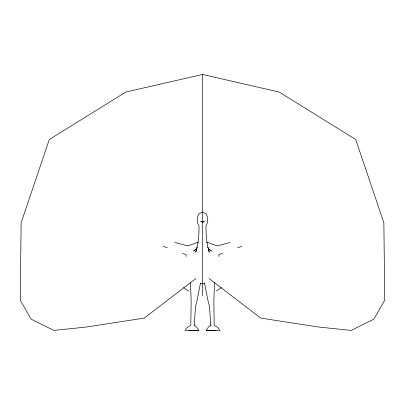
<?xml version="1.0" encoding="UTF-8"?>
<svg xmlns="http://www.w3.org/2000/svg" width="405" height="405" viewBox="0 0 405 405"><rect width="100%" height="100%" fill="white"/><g stroke="black" fill="none" stroke-linecap="round" stroke-linejoin="round"><path stroke-width="0.61" d="M208.479 249.941L209.314 252.249C206.504 243.653 205.867 234.606 206.023 225.62C208.555 222.067 208.185 217.358 206.074 213.739L202.5 212.19L202.5 295.842M186.092 256.542L186.143 254.659L182.625 253.327M214.508 282.644L213.845 301.128L214.199 325.392L217.819 327.473L220.052 330.389L206.145 330.353L208.464 327.007L210.904 325.083L210.792 325.524L209.456 306.347L208.074 301.067L204.555 283.211M200.445 283.211L196.926 301.067L195.544 306.347L194.208 325.524L194.096 325.083L196.536 327.007L198.855 330.353L188.938 330.536M196.521 249.941L195.686 252.249C198.496 243.653 199.133 234.606 198.977 225.62C196.445 222.067 196.815 217.358 198.926 213.739L202.5 212.19M197.412 246.989L195.585 249.541L193.494 251.059L195.995 249.374M195.969 278.483L144.22 318.102L85.941 327.093L53.794 330.409L31.109 319.135L20.25 300.211L21.136 222.76L49.294 139.487L125.899 92.021L202.5 74.464L279.101 92.021L355.706 139.487L383.864 222.76L384.75 300.211L373.891 319.135L351.206 330.409L319.059 327.093L260.779 318.102L209.031 278.483M216.351 291.053L221.434 287.596M202.5 222.401L204.242 221.226L202.5 222.401L200.758 221.226L201.285 221.768M198.445 242.089L187.844 245.936L174.793 242.423M222.375 253.327L218.857 254.659L218.908 256.542M237.674 247.738L241.831 246.402M204.803 283.216L202.5 283.956L200.197 283.216M230.207 242.423L217.156 245.936L206.555 242.089M206.145 330.353L216.062 330.536M198.855 330.353L184.948 330.389L187.181 327.473L190.801 325.392L191.155 301.128L190.492 282.644M163.169 246.402L167.326 247.738M209.005 249.374L211.506 251.059L209.415 249.541L207.588 246.989M183.566 287.596L188.649 291.053M202.5 74.464L202.5 212.701"/></g></svg>
